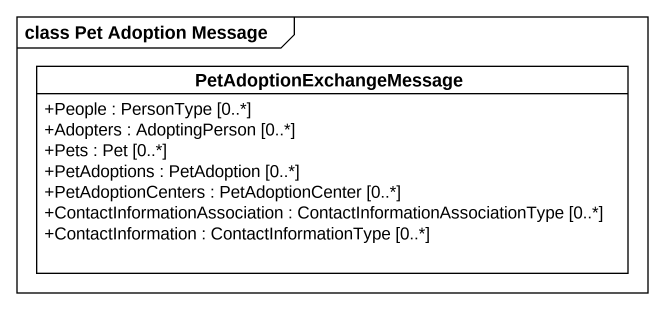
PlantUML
@startuml
mainframe class Pet Adoption Message
hide circle
hide empty members
skinparam classAttributeIconSize 0
class PetAdoptionExchangeMessage {
  +People : PersonType [0..*]
  +Adopters : AdoptingPerson [0..*]
  +Pets : Pet [0..*]
  +PetAdoptions : PetAdoption [0..*]
  +PetAdoptionCenters : PetAdoptionCenter [0..*]
  +ContactInformationAssociation : ContactInformationAssociationType [0..*]
  +ContactInformation : ContactInformationType [0..*]
}
@enduml
